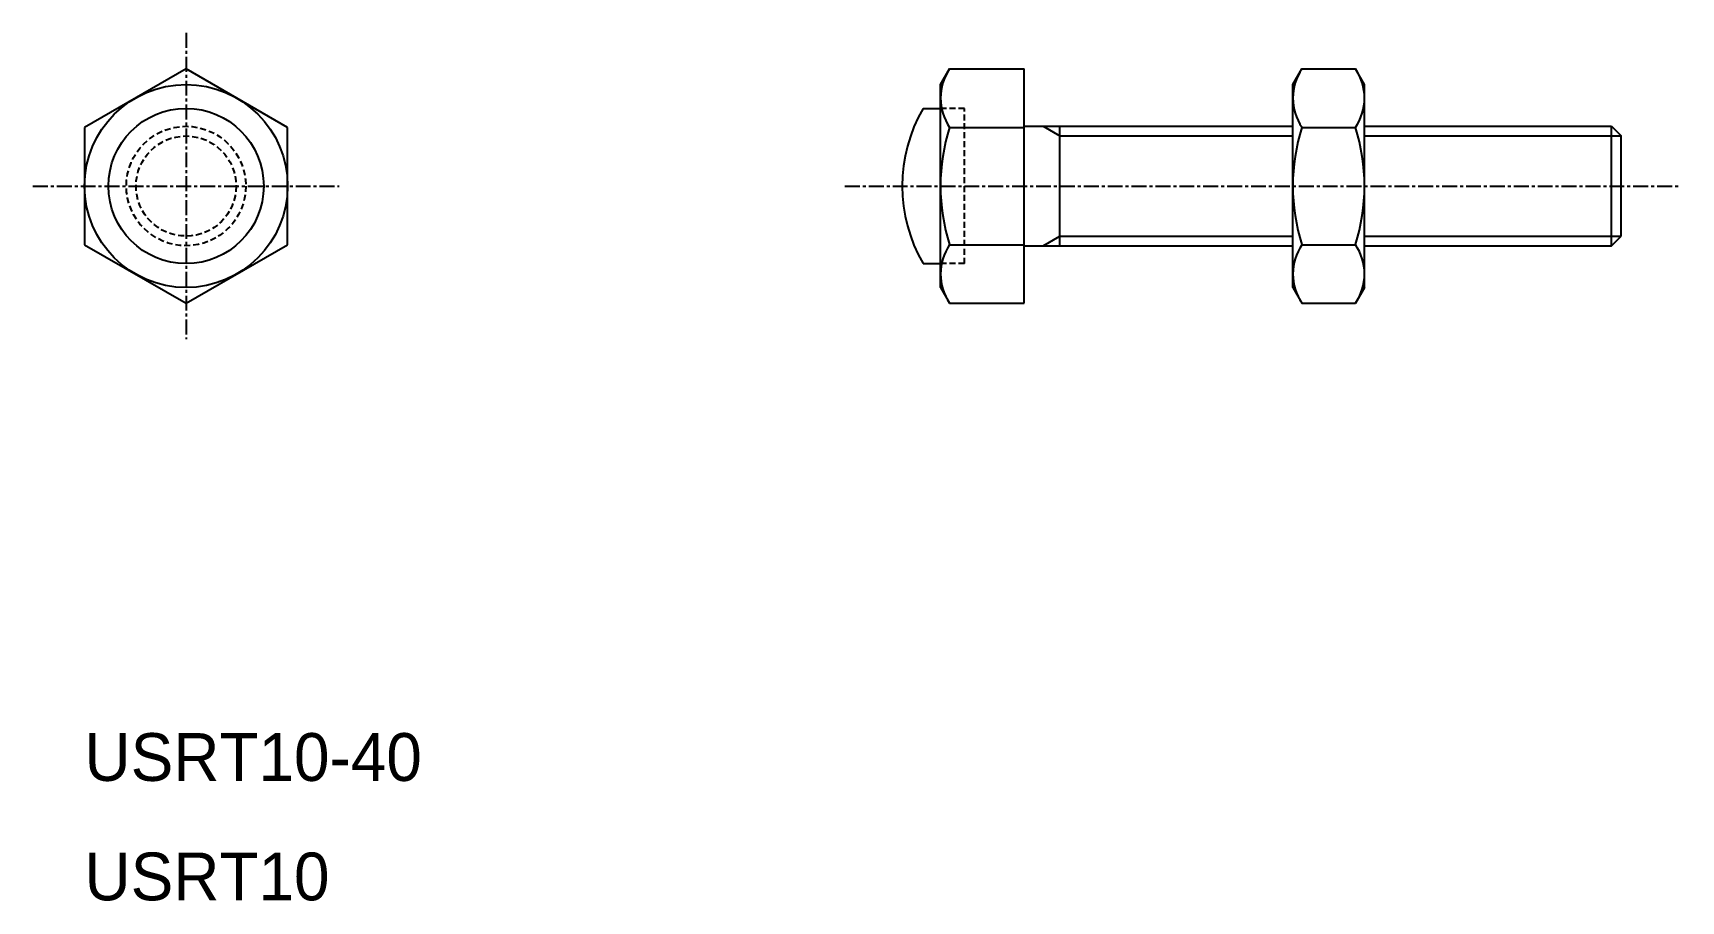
# Model space of a CAD drawing. Extents: x 76 to 214, y 31 to 104.
import ezdxf

# ---------------------------------------------------------------- set-up
doc = ezdxf.new("R2010")
doc.units = 0
doc.linetypes.add('CENTER', pattern=[2, 1.25, -0.25, 0.25, -0.25])
doc.linetypes.add('DASHED', pattern=[0.75, 0.5, -0.25])
doc.layers.get('0').update_dxf_attribs({"linetype": 'CONTINUOUS'})
doc.layers.add('CENTER', color=1, linetype='CENTER')

msp = doc.modelspace()

# ---------------------------------------------------------------- linework, layer by layer
at = {"color": 7, "linetype": 'CONTINUOUS'}
for p, q in [((88.6, 101.01), (80.1, 96.1)), ((97.1, 96.1), (88.6, 101.01)), ((151.76, 99.69), (152.52, 101.01)), ((152.52, 101.01), (158.76, 101.01)), ((158.76, 81.38), (158.76, 101.01)), ((181.26, 99.69), (182.02, 101.01)), ((182.02, 101.01), (186.5, 101.01)), ((187.26, 99.69), (186.5, 101.01)), ((151.76, 82.69), (151.76, 99.69)), ((181.26, 82.69), (181.26, 99.69)), ((187.26, 82.69), (187.26, 99.69)), ((150.3, 97.69), (151.76, 97.69)), ((80.1, 96.1), (80.1, 86.28)), ((97.1, 86.28), (97.1, 96.1)), ((152.52, 96.1), (158.76, 96.1)), ((158.76, 96.19), (181.26, 96.19)), ((161.76, 86.19), (161.76, 96.19)), ((182.02, 96.1), (186.5, 96.1)), ((187.26, 96.19), (207.95, 96.19)), ((207.95, 86.19), (207.95, 96.19)), ((207.95, 96.19), (208.76, 95.38)), ((208.76, 87), (208.76, 95.38)), ((207.95, 86.19), (208.76, 87)), ((80.1, 86.28), (88.6, 81.38)), ((88.6, 81.38), (97.1, 86.28)), ((152.52, 86.28), (158.76, 86.28)), ((158.76, 86.19), (181.26, 86.19)), ((182.02, 86.28), (186.5, 86.28)), ((187.26, 86.19), (207.95, 86.19)), ((150.3, 84.69), (151.76, 84.69)), ((151.76, 82.69), (152.52, 81.38)), ((181.26, 82.69), (182.02, 81.38)), ((187.26, 82.69), (186.5, 81.38)), ((152.52, 81.38), (158.76, 81.38)), ((182.02, 81.38), (186.5, 81.38))]:
    msp.add_line(p, q, dxfattribs=at)
at = {"color": 3, "linetype": 'DASHED'}
for p, q in [((153.76, 97.69), (151.76, 97.69)), ((153.76, 84.69), (153.76, 97.69)), ((153.76, 84.69), (151.76, 84.69))]:
    msp.add_line(p, q, dxfattribs=at)
at = {"color": 3, "linetype": 'CONTINUOUS'}
for p, q in [((160.36, 96.19), (161.76, 95.38)), ((161.76, 95.38), (181.26, 95.38)), ((187.26, 95.38), (208.76, 95.38)), ((160.36, 86.19), (161.76, 87)), ((161.76, 87), (181.26, 87)), ((187.26, 87), (208.76, 87))]:
    msp.add_line(p, q, dxfattribs=at)
for p, q in [((92.85, 83.83), (92.85, 83.83)), ((90.72, 82.6), (90.72, 82.6))]:
    msp.add_line(p, q)
at = {"color": 7, "linetype": 'CONTINUOUS'}
for radius in [8.5, 6.5]:
    msp.add_circle((88.6, 91.19), radius, dxfattribs=at)
at = {"color": 3, "linetype": 'DASHED'}
for radius in [5, 4.19]:
    msp.add_circle((88.6, 91.19), radius, dxfattribs=at)
for centre, radius, start, end in [((156.11, 98.55), 4.34, 145.6157, 214.3843), ((185.61, 98.55), 4.34, 145.6158, 214.3842), ((182.92, 98.55), 4.34, 325.6158, 34.3842), ((168, 91.19), 16.24, 162.4123, 197.5877), ((197.5, 91.19), 16.24, 162.4121, 197.5879), ((171.02, 91.19), 16.24, 342.4121, 17.5879), ((156.11, 83.83), 4.34, 145.6157, 214.3843), ((185.61, 83.83), 4.34, 145.6158, 214.3842), ((182.92, 83.83), 4.34, 325.6158, 34.3842)]:
    msp.add_arc(centre, radius, start, end)
at = {"color": 7, "linetype": 'CONTINUOUS'}
msp.add_arc((161.56, 91.19), 13, 150, 210, dxfattribs=at)
at = {"layer": 'CENTER', "color": 1, "linetype": 'CENTER'}
for p, q in [((88.6, 104.01), (88.6, 78.38)), ((75.78, 91.19), (101.41, 91.19)), ((143.76, 91.19), (213.76, 91.19))]:
    msp.add_line(p, q, dxfattribs=at)

# ---------------------------------------------------------------- texts
at = {"color": 7, "linetype": 'CONTINUOUS'}
for s, p in [('USRT10-40', (80.1, 41.38)), ('USRT10', (80.1, 31.38))]:
    msp.add_text(s, height=4, dxfattribs=at).set_placement(p)

doc.saveas('drawing.dxf')
